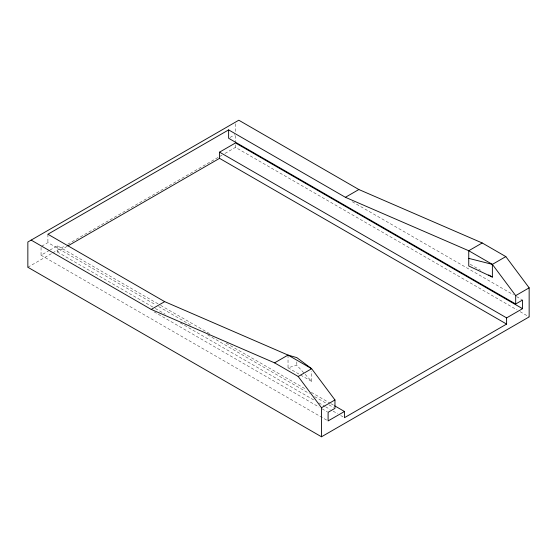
<?xml version="1.0" encoding="UTF-8"?>
<svg xmlns="http://www.w3.org/2000/svg" width="557" height="557" viewBox="0 0 557 557"><rect width="100%" height="100%" fill="white"/><g stroke="black" fill="none" stroke-linecap="round" stroke-linejoin="round"><path stroke-width="0.42" stroke-dasharray="2.79 2.09" d="M41.733 246.18L47.909 242.608L155.654 304.811M230.006 137.482L234.81 134.703M41.051 247.44L41.051 255.21L49.232 250.483M49.977 250.058L57.413 245.762L159.88 304.916M27.85 267.249L51.926 253.351M52.678 252.913L64.716 245.964M67.724 244.231L221.958 155.18M224.965 153.447L235.5 147.361L517.105 309.95M57.413 245.762L57.413 251.959L67.174 246.326M288.032 355.081L288.032 367.78L296.825 365.239L311.648 381.42L311.648 371.254M470.226 264.297L480.566 270.256M352.275 201.731L513.512 294.82M516.527 296.561L521.798 299.603M520.113 311.69L529.15 316.905M288.032 367.78L299.84 374.596M300.578 375.028L311.648 381.42M160.632 305.354L209.606 333.629M226.177 343.196L305.292 388.87M311.314 392.351L330.155 403.226M330.907 403.658L333.922 405.399M158.661 306.552L191.058 325.26M207.636 334.827L309.351 393.548M314.621 396.598L325.922 403.122M328.936 404.862L333.455 407.473M57.413 251.959L154.602 308.07M155.361 308.508L165.15 314.162M180.224 322.858L314.329 400.288M318.848 402.899L324.877 406.38M325.629 406.812L330.155 409.423M333.17 411.163L337.688 413.774M340.703 415.515L342.959 416.817M154.059 311.823L319.064 407.083M322.071 408.824L327.349 411.867M41.051 255.21L327.349 420.5M296.825 361.855L296.825 365.239M235.5 123.8L235.5 132.218M235.5 135.581L235.5 142.084M235.5 144.841L235.5 147.361M47.909 234.232L47.909 242.608"/><path stroke-width="0.84" d="M506.605 317.88L522.55 308.675L522.55 300.035L515.691 304.004L515.691 295.621L492.374 264.38L468.75 250.741L345.396 197.303L228.635 129.892L47.909 234.232L164.67 301.643L288.032 355.081L311.648 368.72L334.966 399.961L334.966 408.344L328.101 412.305L328.101 420.939L344.47 411.491L344.47 417.687L506.605 324.077L506.605 317.88L219.549 152.152L219.549 158.348L506.605 324.077M219.549 152.152L235.5 142.947L522.55 308.675M67.919 245.888L219.549 158.348M31.15 240.095L151.212 309.413L164.67 301.643M345.396 197.303L358.854 189.526L482.216 242.97L505.833 256.603L529.15 287.844L529.15 316.905L321.5 436.785L27.85 267.249L27.85 242.003L238.793 120.215L358.854 189.526M274.566 362.851L288.032 355.081L296.825 357.622L311.648 368.72L298.19 376.49L274.566 362.851L151.212 309.413M482.216 242.97L468.75 250.741L468.75 265.981L492.374 277.08L492.374 264.38L505.833 256.603M321.5 436.785L321.5 407.731L334.966 399.961M515.691 295.621L529.15 287.844M468.75 258.364L492.374 264.38M488.684 274.949L492.374 277.08M515.691 304.004L228.635 138.268L228.635 129.892M334.673 405.837L344.47 411.491M298.19 376.49L321.5 407.731"/></g></svg>
